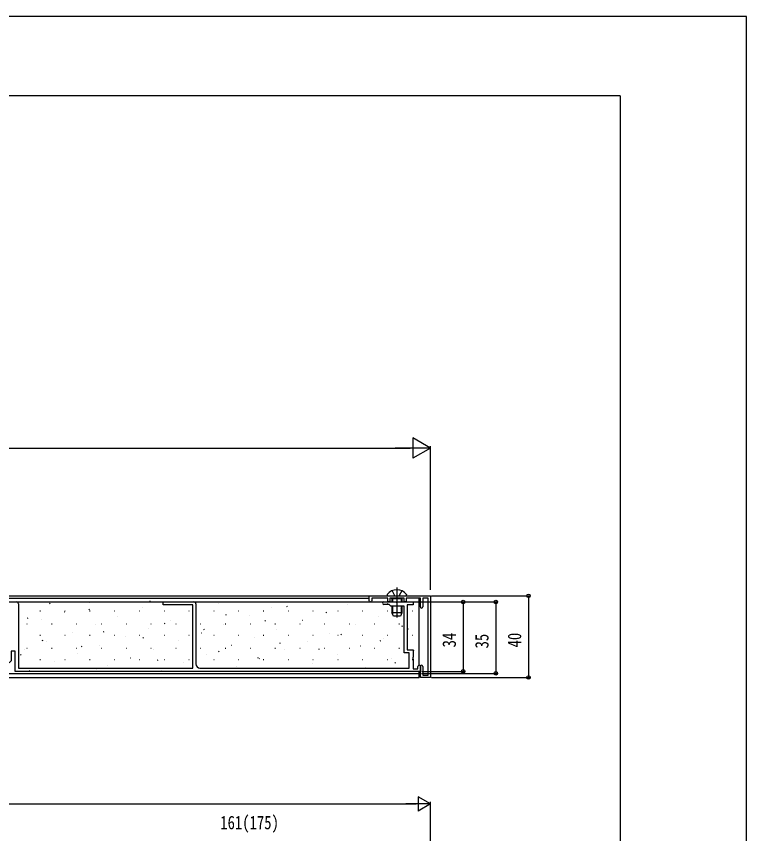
# Model space of a CAD drawing. Units: millimetres, scale not verified. Extents: x -841 to 841, y -594 to 594.
# Drawn here: x 483.1 to 841, y 193.6 to 594 of the extents above; entities that cross this region are included whole.
import ezdxf
from ezdxf.enums import TextEntityAlignment as Align

# ---------------------------------------------------------------- set-up
doc = ezdxf.new("R2010")
doc.units = ezdxf.units.MM
doc.header["$LTSCALE"] = 3
for name, color, linetype in [('0-2_YKK_11', 7, 'Continuous'), ('0-3_YKK_12', 2, 'Continuous'), ('0-4_YKK_13', 4, 'Continuous'), ('0-5_YKK_D', 6, 'Continuous'), ('0-6_YKK_ZWAK', 7, 'Continuous')]:
    doc.layers.add(name, color=color, linetype=linetype)
doc.styles.add('ＭＳ ゴシック', font='')
doc.styles.get('ＭＳ ゴシック').set_extended_font_data('MS Gothic')

msp = doc.modelspace()

# ---------------------------------------------------------------- linework, layer by layer
at = {"layer": '0-2_YKK_11'}
for p, q in [((571.073, 306.092), (571.073, 276.692)), ((681.073, 275.492), (681.073, 273.092))]:
    msp.add_line(p, q, dxfattribs=at)
for points in [[(656.073, 307.692), (656.073, 310.092), (686.073, 310.092)], [(681.073, 304.692), (681.073, 308.892), (674.073, 308.892), (674.073, 307.092), (673.073, 307.092), (673.073, 308.892), (666.073, 308.892), (666.073, 307.092), (665.073, 307.092), (665.073, 308.892), (657.273, 308.892), (657.273, 307.692)], [(686.073, 310.092), (686.073, 270.092), (681.073, 270.092), (681.073, 275.492)], [(682.273, 275.492), (682.273, 271.292), (684.873, 271.292), (684.873, 308.892), (682.273, 308.892), (682.273, 304.692)], [(484.073, 306.092), (484.073, 274.692), (569.573, 274.692), (569.573, 305.592), (555.073, 305.592), (555.073, 307.092), (570.073, 307.092)], [(573.073, 274.692), (675.573, 274.692), (675.573, 282.092), (673.073, 282.092), (673.073, 305.092), (666.573, 305.092), (665.773, 305.892), (663.173, 305.892)], [(663.173, 307.092), (669.115, 307.092), (669.298, 306.972), (669.848, 306.972), (670.032, 307.092), (677.573, 307.092), (677.573, 305.592), (674.573, 305.592), (674.573, 283.592), (677.573, 283.592), (677.573, 280.05), (677.453, 279.867), (677.453, 279.317), (677.573, 279.134), (677.573, 274.292), (679.873, 274.292), (679.873, 275.492)], [(681.073, 273.092), (482.573, 273.092), (482.573, 282.892), (480.573, 282.892), (480.573, 278.244), (479.598, 277.268)]]:
    msp.add_lwpolyline(points, dxfattribs=at)
for centre, radius, start, end in [((483.073, 306.092), 1, 0.00001, 89.99999), ((570.073, 306.092), 1, 0.00001, 89.99999), ((656.673, 307.692), 0.6, 179.99999, 0.00001), ((663.173, 306.492), 0.6, 89.99999, 270.00001), ((681.673, 304.692), 0.6, 179.99999, 0.00001), ((573.073, 276.692), 2, 180.00001, 269.99999), ((680.473, 275.492), 0.6, 359.99999, 180.00001), ((681.673, 275.492), 0.6, 359.99999, 180.00001)]:
    msp.add_arc(centre, radius, start, end, dxfattribs=at)
at = {"layer": '0-3_YKK_12'}
for p, q in [((0.094, 310.092), (656.573, 310.092)), ((0.094, 308.892), (656.073, 308.892)), ((680.573, 276.084), (680.573, 308.892)), ((0.094, 307.092), (680.573, 307.092)), ((680.573, 270.092), (680.573, 273.092)), ((0.094, 272.092), (680.573, 272.092)), ((0.094, 270.092), (680.573, 270.092))]:
    msp.add_line(p, q, dxfattribs=at)
at = {"layer": '0-4_YKK_13'}
for p, q in [((667.223, 312.604), (668.428, 310.187)), ((669.573, 314.092), (669.573, 299.393)), ((671.923, 312.604), (670.718, 310.187)), ((664.823, 310.692), (664.823, 310.592)), ((665.323, 310.092), (673.823, 310.092)), ((667.073, 308.692), (667.146, 308.892)), ((672.073, 308.692), (667.073, 308.692)), ((667.073, 308.692), (667.073, 307.092)), ((667.506, 308.692), (667.464, 308.892)), ((667.506, 308.692), (667.506, 307.092)), ((668.607, 310.092), (668.428, 310.187)), ((670.54, 310.092), (670.718, 310.187)), ((671.64, 308.692), (671.682, 308.892)), ((671.64, 308.692), (671.64, 307.092)), ((672.073, 308.692), (672.001, 308.892)), ((672.073, 308.692), (672.073, 307.092)), ((674.323, 310.692), (674.323, 310.592)), ((499.346, 306.216), (499.68, 306.437)), ((519.053, 306.688), (519.091, 306.702)), ((545.09, 304.545), (545.128, 304.558)), ((548.525, 307.424), (548.858, 307.645)), ((582.288, 306.353), (582.326, 306.367)), ((615.68, 304.859), (616.013, 305.08)), ((645.334, 305.952), (645.372, 305.965)), ((664.858, 306.067), (665.192, 306.288)), ((667.073, 305.092), (667.073, 301.792)), ((667.506, 305.092), (667.506, 300.872)), ((671.64, 305.092), (671.64, 300.872)), ((672.073, 305.092), (672.073, 301.792)), ((494.667, 302.808), (494.867, 302.808)), ((506.573, 302.269), (506.61, 302.282)), ((506.827, 302.808), (507.027, 302.808)), ((518.557, 303.26), (518.891, 303.481)), ((518.987, 302.808), (519.187, 302.808)), ((531.147, 302.808), (531.347, 302.808)), ((543.307, 302.808), (543.507, 302.808)), ((555.467, 302.808), (555.667, 302.808)), ((567.627, 302.808), (567.827, 302.808)), ((571.127, 302.401), (571.165, 302.415)), ((579.787, 302.808), (579.987, 302.808)), ((585.712, 300.695), (586.046, 300.916)), ((591.947, 302.808), (592.147, 302.808)), ((604.107, 302.808), (604.307, 302.808)), ((608.325, 304.21), (608.363, 304.223)), ((616.267, 302.808), (616.467, 302.808)), ((628.427, 302.808), (628.627, 302.808)), ((634.362, 302.066), (634.4, 302.08)), ((634.891, 301.903), (635.224, 302.124)), ((640.587, 302.808), (640.787, 302.808)), ((652.747, 302.808), (652.947, 302.808)), ((664.907, 302.808), (665.107, 302.808)), ((672.073, 301.792), (667.073, 301.792)), ((667.873, 300.092), (667.073, 301.792)), ((672.073, 301.792), (671.273, 300.092)), ((671.371, 303.808), (671.409, 303.821)), ((677.067, 302.808), (677.267, 302.808)), ((488.207, 296.348), (488.407, 296.348)), ((488.589, 299.096), (488.923, 299.317)), ((495.6, 298.383), (495.638, 298.397)), ((500.367, 296.348), (500.567, 296.348)), ((512.527, 296.348), (512.727, 296.348)), ((524.687, 296.348), (524.887, 296.348)), ((532.61, 300.125), (532.647, 300.139)), ((536.847, 296.348), (537.047, 296.348)), ((549.007, 296.348), (549.207, 296.348)), ((555.744, 296.531), (556.078, 296.752)), ((558.647, 297.982), (558.684, 297.995)), ((561.167, 296.348), (561.367, 296.348)), ((573.327, 296.348), (573.527, 296.348)), ((585.487, 296.348), (585.687, 296.348)), ((597.164, 300.258), (597.202, 300.271)), ((597.647, 296.348), (597.847, 296.348)), ((604.923, 297.739), (605.256, 297.96)), ((609.807, 296.348), (610.007, 296.348)), ((621.967, 296.348), (622.167, 296.348)), ((623.201, 298.114), (623.239, 298.127)), ((634.127, 296.348), (634.327, 296.348)), ((646.287, 296.348), (646.487, 296.348)), ((658.447, 296.348), (658.647, 296.348)), ((660.399, 299.923), (660.437, 299.936)), ((671.273, 300.092), (667.873, 300.092)), ((670.607, 296.348), (670.807, 296.348)), ((484.439, 294.431), (484.477, 294.444)), ((521.637, 296.24), (521.675, 296.253)), ((525.776, 292.367), (526.11, 292.588)), ((547.674, 294.096), (547.712, 294.109)), ((574.955, 293.575), (575.288, 293.796)), ((584.684, 295.838), (584.721, 295.851)), ((610.721, 293.694), (610.758, 293.708)), ((649.238, 295.97), (649.276, 295.984)), ((672.078, 295.175), (672.411, 295.395)), ((675.275, 293.827), (675.313, 293.84)), ((494.667, 290.848), (494.867, 290.848)), ((495.809, 288.203), (496.142, 288.424)), ((506.827, 290.848), (507.027, 290.848)), ((510.476, 292.287), (510.514, 292.301)), ((518.987, 290.848), (519.187, 290.848)), ((531.147, 290.848), (531.347, 290.848)), ((536.513, 290.144), (536.551, 290.157)), ((543.307, 290.848), (543.507, 290.848)), ((544.987, 289.411), (545.321, 289.632)), ((555.467, 290.848), (555.667, 290.848)), ((567.627, 290.848), (567.827, 290.848)), ((573.711, 291.952), (573.749, 291.966)), ((579.787, 290.848), (579.987, 290.848)), ((591.947, 290.848), (592.147, 290.848)), ((599.748, 289.809), (599.786, 289.822)), ((604.107, 290.848), (604.307, 290.848)), ((616.267, 290.848), (616.467, 290.848)), ((628.427, 290.848), (628.627, 290.848)), ((636.758, 291.551), (636.795, 291.564)), ((640.587, 290.848), (640.787, 290.848)), ((642.11, 291.01), (642.443, 291.231)), ((652.747, 290.848), (652.947, 290.848)), ((662.795, 289.407), (662.832, 289.42)), ((664.907, 290.848), (665.107, 290.848)), ((677.067, 290.848), (677.267, 290.848)), ((488.207, 284.388), (488.407, 284.388)), ((497.996, 287.868), (498.034, 287.881)), ((500.367, 284.388), (500.567, 284.388)), ((512.527, 284.388), (512.727, 284.388)), ((515.019, 285.247), (515.353, 285.468)), ((524.033, 285.724), (524.071, 285.738)), ((524.687, 284.388), (524.887, 284.388)), ((536.847, 284.388), (537.047, 284.388)), ((549.007, 284.388), (549.207, 284.388)), ((561.167, 284.388), (561.367, 284.388)), ((562.55, 288), (562.588, 288.014)), ((573.327, 284.388), (573.527, 284.388)), ((585.487, 284.388), (585.687, 284.388)), ((588.587, 285.857), (588.625, 285.87)), ((597.647, 284.388), (597.847, 284.388)), ((609.807, 284.388), (610.007, 284.388)), ((612.142, 286.846), (612.476, 287.067)), ((621.967, 284.388), (622.167, 284.388)), ((625.785, 287.665), (625.823, 287.679)), ((634.127, 284.388), (634.327, 284.388)), ((646.287, 284.388), (646.487, 284.388)), ((651.822, 285.522), (651.86, 285.535)), ((658.447, 284.388), (658.647, 284.388)), ((661.321, 288.055), (661.654, 288.275)), ((670.607, 284.388), (670.807, 284.388)), ((485.052, 281.083), (485.385, 281.304)), ((487.024, 283.982), (487.061, 283.996)), ((513.061, 281.839), (513.098, 281.852)), ((550.07, 283.581), (550.108, 283.594)), ((576.107, 281.437), (576.145, 281.45)), ((582.174, 282.682), (582.508, 282.903)), ((614.624, 283.713), (614.662, 283.726)), ((631.353, 283.89), (631.686, 284.111)), ((640.661, 281.569), (640.699, 281.583)), ((677.859, 283.378), (677.897, 283.391)), ((494.667, 278.888), (494.867, 278.888)), ((501.9, 277.886), (501.937, 277.9)), ((506.827, 278.888), (507.027, 278.888)), ((518.987, 278.888), (519.187, 278.888)), ((531.147, 278.888), (531.347, 278.888)), ((539.098, 279.695), (539.135, 279.708)), ((543.307, 278.888), (543.507, 278.888)), ((552.207, 278.518), (552.54, 278.739)), ((555.467, 278.888), (555.667, 278.888)), ((565.135, 277.551), (565.172, 277.565)), ((567.627, 278.888), (567.827, 278.888)), ((579.787, 278.888), (579.987, 278.888)), ((591.947, 278.888), (592.147, 278.888)), ((601.385, 279.726), (601.719, 279.947)), ((602.144, 279.293), (602.182, 279.307)), ((604.107, 278.888), (604.307, 278.888)), ((616.267, 278.888), (616.467, 278.888)), ((628.181, 277.15), (628.219, 277.163)), ((628.427, 278.888), (628.627, 278.888)), ((640.587, 278.888), (640.787, 278.888)), ((652.747, 278.888), (652.947, 278.888)), ((664.907, 278.888), (665.107, 278.888)), ((666.698, 279.426), (666.736, 279.439)), ((668.54, 277.162), (668.873, 277.383)), ((677.067, 278.888), (677.267, 278.888)), ((489.419, 273.467), (489.457, 273.48)), ((522.239, 274.354), (522.572, 274.575)), ((527.937, 275.743), (527.974, 275.756)), ((553.974, 273.599), (554.011, 273.613)), ((571.417, 275.562), (571.751, 275.783)), ((591.172, 275.408), (591.209, 275.421)), ((617.209, 273.264), (617.246, 273.278)), ((638.715, 273.092), (638.906, 273.218)), ((654.218, 275.006), (654.256, 275.019))]:
    msp.add_line(p, q, dxfattribs=at)
for centre, radius, start, end in [((669.573, 307.192), 5.9, 36.38156, 143.61844), ((665.323, 310.592), 0.5, 180, 270), ((673.823, 310.592), 0.5, 270, 0)]:
    msp.add_arc(centre, radius, start, end, dxfattribs=at)
at = {"layer": '0-5_YKK_D'}
for p, q in [((686.073, 382.482), (677.413, 387.482)), ((677.413, 387.482), (677.413, 377.482)), ((-713.927, 382.482), (676.073, 382.482)), ((686.073, 382.482), (668.753, 382.482)), ((686.073, 382.482), (677.413, 377.482)), ((686.073, 313.092), (686.073, 383.482)), ((686.573, 310.092), (735.073, 310.092)), ((734.073, 310.092), (734.073, 270.092)), ((678.273, 307.092), (703.073, 307.092)), ((681.573, 307.092), (719.073, 307.092)), ((702.073, 307.092), (702.073, 273.092)), ((718.073, 307.092), (718.073, 272.092)), ((681.773, 273.092), (703.073, 273.092)), ((681.573, 272.092), (719.073, 272.092)), ((686.573, 270.092), (735.073, 270.092)), ((686.073, 208.154), (680.011, 211.654)), ((680.011, 211.654), (680.011, 204.654)), ((686.073, -10.846), (686.073, 209.154)), ((-716.927, 208.154), (679.073, 208.154)), ((686.073, 208.154), (673.949, 208.154)), ((686.073, 208.154), (680.011, 204.654))]:
    msp.add_line(p, q, dxfattribs=at)
for centre in [(734.073, 310.092), (702.073, 307.092), (718.073, 307.092), (702.073, 273.092), (718.073, 272.092), (734.073, 270.092)]:
    msp.add_circle(centre, 0.85, dxfattribs=at)
at = {"layer": '0-6_YKK_ZWAK'}
for q in [(-780.996, 555), (779.004, -505)]:
    msp.add_line((779.004, 555), q, dxfattribs=at)
msp.add_lwpolyline([(-841, -594), (841, -594), (841, 594), (-841, 594)], close=True, dxfattribs=at)

# ---------------------------------------------------------------- texts
at = {"layer": '0-5_YKK_D', "style": 'ＭＳ ゴシック', "width": 0.8}
for s, p in [('34', (700.473, 284.812)), ('35', (716.473, 284.312)), ('40', (732.473, 284.812))]:
    msp.add_text(s, height=6.598, rotation=90, dxfattribs=at).set_placement(p, align=Align.BOTTOM_LEFT)
msp.add_text('161(175)', height=6.598, dxfattribs=at).set_placement((583.013, 193.754), align=Align.BOTTOM_LEFT)

doc.saveas('drawing.dxf')
